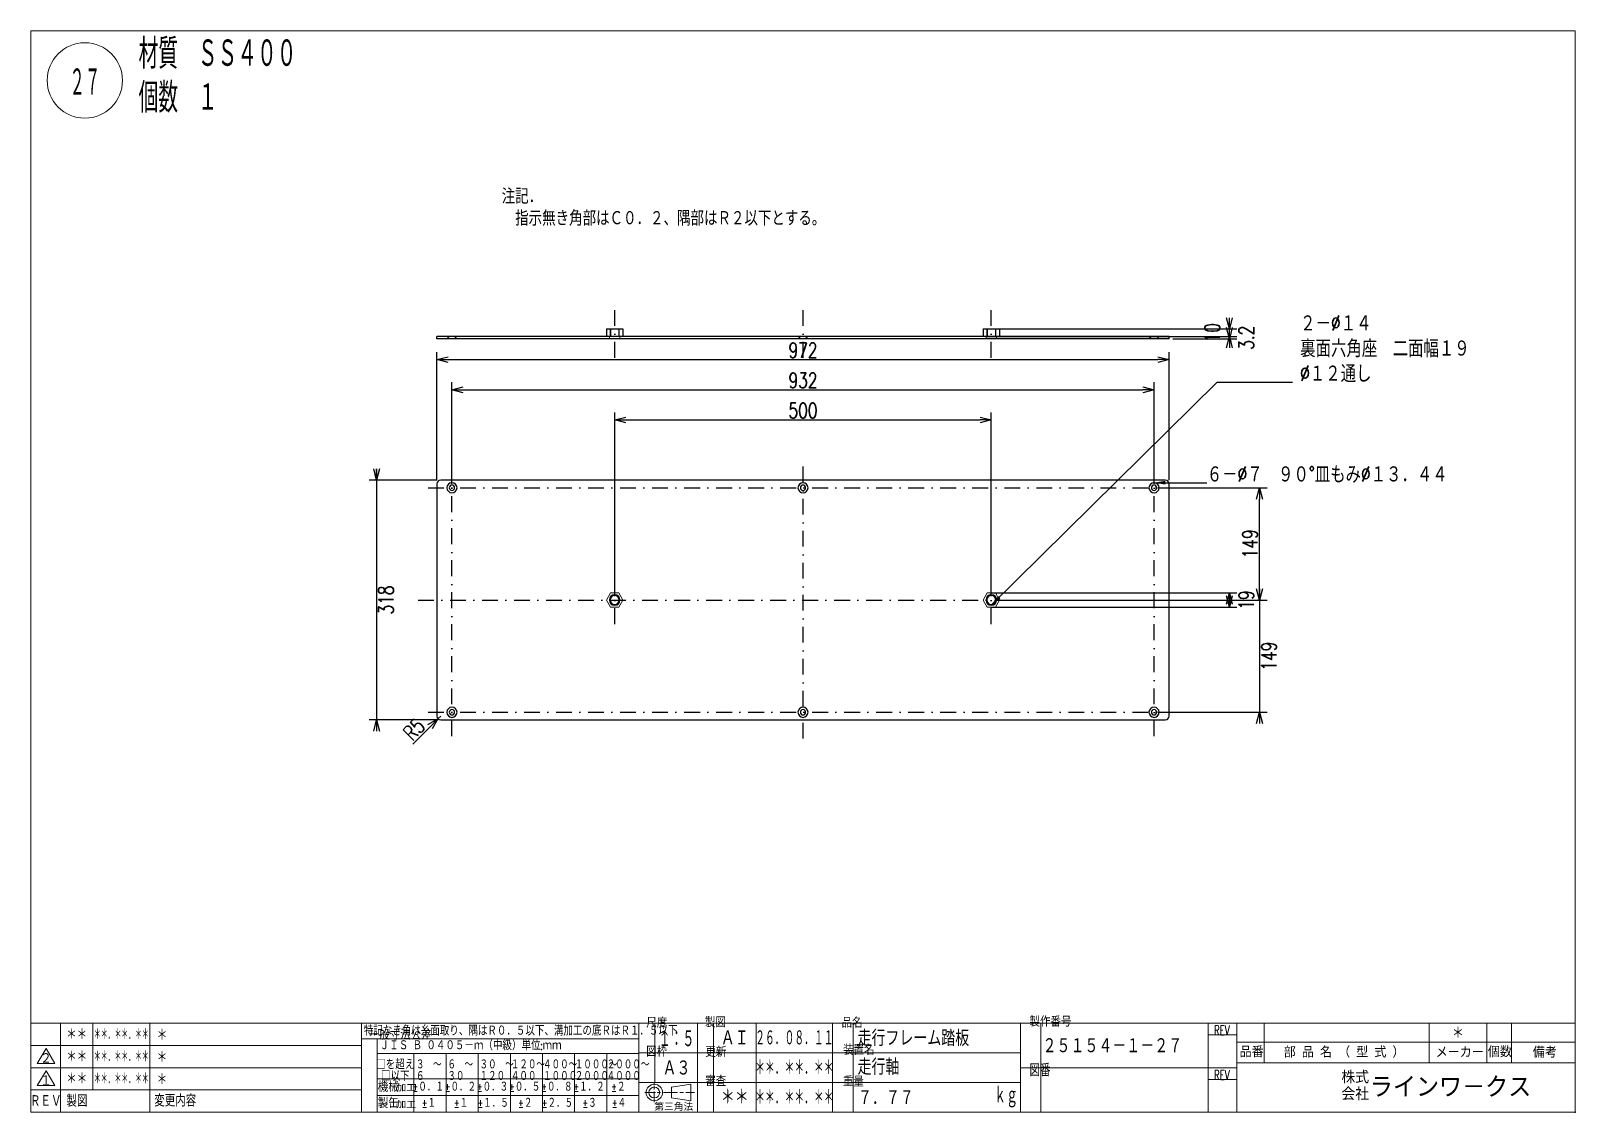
# Model space of a CAD drawing. Header units: millimetres. Extents: x 5 to 415, y 5 to 292.
import ezdxf

# ---------------------------------------------------------------- set-up
doc = ezdxf.new("R2010")
doc.units = ezdxf.units.MM
doc.header["$LTSCALE"] = 8.4
doc.linetypes.add('DASHDOT', pattern=[1, 0.5, -0.25, 0, -0.25])
doc.linetypes.add('HIDDEN', pattern=[1.905, 1.27, -0.635])
for name, color, linetype in [('1', 7, 'CONTINUOUS'), ('2', 7, 'CONTINUOUS'), ('254', 7, 'CONTINUOUS')]:
    doc.layers.add(name, color=color, linetype=linetype)
doc.styles.add('GMM001', font='txt.shx', dxfattribs={"bigfont": 'bigfont.shx'})
doc.styles.add('GMM003', font='txt.shx', dxfattribs={"width": 0.91125, "bigfont": 'bigfont.shx'})
doc.styles.add('GMM004', font='txt.shx', dxfattribs={"width": 0.666667, "bigfont": 'bigfont.shx'})
doc.styles.add('GMM007', font='txt.shx', dxfattribs={"width": 0.625, "bigfont": 'bigfont.shx'})
doc.styles.add('GMM008', font='txt.shx', dxfattribs={"width": 0.8, "bigfont": 'bigfont.shx'})
doc.styles.add('GMM009', font='txt.shx', dxfattribs={"width": 0.493827, "bigfont": 'bigfont.shx'})
doc.styles.add('GMM010', font='txt.shx', dxfattribs={"width": 0.7, "bigfont": 'bigfont.shx'})
doc.styles.add('GMM011', font='txt.shx', dxfattribs={"width": 0.95, "bigfont": 'bigfont.shx'})
doc.styles.add('GMM012', font='txt.shx', dxfattribs={"width": 1.066667, "bigfont": 'bigfont.shx'})
doc.styles.add('GMM014', font='txt.shx', dxfattribs={"width": 0.827273, "bigfont": 'bigfont.shx'})
doc.styles.add('GMM015', font='txt.shx', dxfattribs={"width": 0.411523, "bigfont": 'bigfont.shx'})
doc.styles.add('STANDARD1', font='TXT', dxfattribs={"bigfont": 'BIGFONT'})
doc.styles.add('VF001', font='txt.shx', dxfattribs={"width": 0.548697})
doc.styles.add('VF002', font='txt.shx', dxfattribs={"width": 0.428571})
doc.styles.add('VF003', font='txt.shx', dxfattribs={"width": 0.75})
doc.dimstyles.new('GEN001', dxfattribs={"dimtxt": 4, "dimasz": 3, "dimexe": 2, "dimexo": 1, "dimgap": 0.5, "dimtad": 3, "dimlfac": 5, "dimdsep": 46, "dimtxsty": 'VF003', "dimblk1": 'OPEN30', "dimblk2": 'OPEN30', "dimsah": 1, "dimcen": 1, "dimclrd": 3, "dimclre": 3, "dimclrt": 7, "dimazin": 3, "dimtfac": 1, "dimtmove": 0, "dimatfit": 3})
doc.dimstyles.new('GEN002', dxfattribs={"dimtxt": 4, "dimasz": 3, "dimexe": 2, "dimexo": 1, "dimgap": 0.5, "dimtad": 3, "dimlfac": 5, "dimdsep": 46, "dimtxsty": 'VF003', "dimblk1": 'OPEN30', "dimblk2": 'OPEN30', "dimsah": 1, "dimcen": 1, "dimclrd": 3, "dimclre": 3, "dimclrt": 7, "dimazin": 3, "dimtfac": 1, "dimtmove": 0, "dimatfit": 3})
doc.dimstyles.new('GEN003', dxfattribs={"dimtxt": 4, "dimasz": 3, "dimexe": 2, "dimexo": 1, "dimgap": 0.5, "dimtad": 3, "dimlfac": 5, "dimdsep": 46, "dimtxsty": 'VF003', "dimblk1": 'OPEN30', "dimblk2": 'OPEN30', "dimsah": 1, "dimcen": 1, "dimclrd": 3, "dimclre": 3, "dimclrt": 7, "dimazin": 3, "dimtfac": 1, "dimtmove": 0, "dimatfit": 3})
doc.dimstyles.new('GEN004', dxfattribs={"dimtxt": 4, "dimasz": 3, "dimexe": 2, "dimexo": 1, "dimgap": 0.5, "dimtad": 3, "dimlfac": 5, "dimdsep": 46, "dimtxsty": 'VF003', "dimblk1": 'OPEN30', "dimblk2": 'OPEN30', "dimsah": 1, "dimcen": 1, "dimclrd": 3, "dimclre": 3, "dimclrt": 7, "dimazin": 3, "dimtfac": 1, "dimtmove": 0, "dimatfit": 3})
doc.dimstyles.new('GEN005', dxfattribs={"dimtxt": 4, "dimasz": 3, "dimexe": 2, "dimexo": 1, "dimgap": 0.5, "dimtad": 3, "dimlfac": 5, "dimdsep": 46, "dimtxsty": 'VF003', "dimblk1": 'OPEN30', "dimblk2": 'OPEN30', "dimsah": 1, "dimcen": 1, "dimclrd": 3, "dimclre": 3, "dimclrt": 7, "dimazin": 3, "dimtfac": 1, "dimtmove": 0, "dimatfit": 3})
doc.dimstyles.new('GEN006', dxfattribs={"dimtxt": 4, "dimasz": 3, "dimexe": 2, "dimexo": 1, "dimgap": 0.5, "dimtad": 3, "dimlfac": 5, "dimdsep": 46, "dimtxsty": 'VF003', "dimblk1": 'OPEN30', "dimblk2": 'OPEN30', "dimsah": 1, "dimcen": 1, "dimclrd": 3, "dimclre": 3, "dimclrt": 7, "dimazin": 3, "dimtfac": 1, "dimtmove": 0, "dimatfit": 3})
doc.dimstyles.new('GEN007', dxfattribs={"dimtxt": 4, "dimasz": 3, "dimexe": 2, "dimexo": 1, "dimgap": 0.5, "dimtad": 3, "dimlfac": 5, "dimdsep": 46, "dimtxsty": 'VF003', "dimblk1": 'OPEN30', "dimblk2": 'OPEN30', "dimsah": 1, "dimcen": 1, "dimclrd": 3, "dimclre": 3, "dimclrt": 7, "dimazin": 3, "dimtfac": 1, "dimtmove": 0, "dimatfit": 3})
doc.dimstyles.new('GEN008', dxfattribs={"dimtxt": 4, "dimasz": 3, "dimexe": 2, "dimexo": 1, "dimgap": 0.5, "dimtad": 3, "dimlfac": 5, "dimdsep": 46, "dimtxsty": 'VF003', "dimblk1": 'OPEN30', "dimblk2": 'OPEN30', "dimsah": 1, "dimcen": 1, "dimclrd": 3, "dimclre": 3, "dimclrt": 7, "dimazin": 3, "dimtfac": 1, "dimtmove": 0, "dimatfit": 3})
doc.dimstyles.new('GEN009', dxfattribs={"dimtxt": 4, "dimasz": 3, "dimexe": 2, "dimexo": 1, "dimgap": 0.5, "dimtad": 3, "dimlfac": 5, "dimdsep": 46, "dimtxsty": 'VF003', "dimblk1": 'OPEN30', "dimblk2": 'OPEN30', "dimsah": 1, "dimcen": 1, "dimclrd": 3, "dimclre": 3, "dimclrt": 7, "dimazin": 3, "dimtfac": 1, "dimtmove": 0, "dimatfit": 3})
doc.dimstyles.new('GEN010', dxfattribs={"dimtxt": 4, "dimasz": 3, "dimexe": 2, "dimexo": 1, "dimgap": 0.5, "dimtad": 3, "dimlfac": 5, "dimdsep": 46, "dimtxsty": 'VF003', "dimblk1": 'OPEN30', "dimblk2": 'OPEN30', "dimsah": 1, "dimcen": 1, "dimclrd": 3, "dimclre": 3, "dimclrt": 7, "dimazin": 3, "dimtfac": 1, "dimtmove": 0, "dimatfit": 3})
doc.dimstyles.new('GENLDR', dxfattribs={"dimtxt": 4, "dimasz": 3, "dimexe": 2, "dimexo": 1, "dimgap": 0.5, "dimtad": 3, "dimlfac": 5, "dimdsep": 46, "dimtxsty": 'VF003', "dimblk1": 'OPEN30', "dimblk2": 'OPEN30', "dimsah": 1, "dimcen": 1, "dimclrd": 3, "dimclre": 3, "dimclrt": 7, "dimazin": 3, "dimtfac": 1, "dimtmove": 0, "dimatfit": 3})

# ---------------------------------------------------------------- blocks, each defined once
blk = doc.blocks.new('BLOCK004')
at = {"layer": '2', "color": 7, "linetype": 'CONTINUOUS', "lineweight": 20}
for p, q in [((170.52, 12.75), (170.52, 12.12)), ((168.04, 10.2), (170.8, 10.2)), ((170.52, 11.88), (170.52, 10.97)), ((170.52, 10.45), (170.52, 7.67)), ((171.25, 10.2), (172.2, 10.2)), ((172.99, 10.2), (176.68, 10.2)), ((177.3, 10.2), (178.25, 10.2)), ((178.92, 10.2), (181.17, 10.2))]:
    blk.add_line(p, q, dxfattribs=at)
blk.add_lwpolyline([(175.06, 11.63), (180.26, 12.38), (180.26, 8.02), (175.06, 8.76)], close=True, dxfattribs=at)
for radius in [2.18, 1.44]:
    blk.add_circle((170.52, 10.2), radius, dxfattribs=at)
blk = doc.blocks.new('BLOCK005')
at = {"layer": '2', "color": 3, "linetype": 'CONTINUOUS', "lineweight": 9}
for p, q in [((92.76, 24.47), (166.44, 24.47)), ((96.97, 20.55), (166.44, 20.55)), ((106.7, 20.55), (106.7, 5)), ((115.24, 20.55), (115.24, 5)), ((123.77, 20.55), (123.77, 5)), ((132.3, 20.55), (132.3, 5)), ((140.84, 20.55), (140.84, 5)), ((149.37, 20.55), (149.37, 5)), ((157.9, 20.55), (157.9, 5)), ((96.97, 13.85), (106.7, 13.85)), ((106.7, 13.85), (115.24, 13.85)), ((115.24, 13.85), (123.77, 13.85)), ((123.77, 13.85), (132.3, 13.85)), ((132.3, 13.85), (140.84, 13.85)), ((140.84, 13.85), (149.37, 13.85)), ((149.37, 13.85), (157.9, 13.85)), ((157.9, 13.85), (166.44, 13.85)), ((96.97, 9.42), (106.7, 9.42)), ((106.7, 9.42), (115.24, 9.42)), ((115.24, 9.42), (123.77, 9.42)), ((123.77, 9.42), (132.3, 9.42)), ((132.3, 9.42), (140.84, 9.42)), ((140.84, 9.42), (149.37, 9.42)), ((149.37, 9.42), (157.9, 9.42)), ((157.9, 9.42), (166.44, 9.42))]:
    blk.add_line(p, q, dxfattribs=at)
at = {"layer": '2', "color": 1, "linetype": 'CONTINUOUS', "lineweight": 15}
blk.add_lwpolyline([(92.76, 5), (166.44, 5), (166.44, 28.59), (92.76, 28.59)], close=True, dxfattribs=at)
at = {"layer": '254', "color": 3, "linetype": 'CONTINUOUS', "lineweight": 9}
blk.add_line((96.97, 5), (96.97, 24.47), dxfattribs=at)
at = {"layer": '254', "color": 3, "lineweight": 9, "style": 'STANDARD1', "width": 1.0935}
blk.add_text('一般寸法公差', height=2.311, dxfattribs=at).set_placement((94.7, 24.26))
at = {"layer": '254', "color": 3, "lineweight": 9, "insert": (93.39, 26.56), "char_height": 2.5425, "attachment_point": 4, "line_spacing_factor": 0.8, "style": 'GMM014'}
blk.add_mtext('\\T1.000000;特記なき角は糸面取り、隅はＲ０．５以下、溝加工の底ＲはＲ１．５以下', dxfattribs=at)
at = {"layer": '254', "color": 7, "lineweight": 20, "line_spacing_factor": 0.8}
for s, insert, char_height, attachment_point, style in [('\\W0.950000;\\T1.000000;ＪＩＳ\\W0.475000;\\T1.000000; \\W0.950000;\\T1.000000;Ｂ\\W0.475000;\\T1.000000; \\W0.950000;\\T1.000000;０４０５－ｍ（中級）単位\\W0.475000;\\T1.000000;:\\W0.950000;\\T1.000000;ｍｍ', (97.62, 22.59), 2.31134, 4, 'GMM011'), ('{\\T1.000000;□を超え}\\P{\\T1.000000;□以下}', (101.75, 18.7), 2.3113, 2, 'GMM011'), ('{\\T1.000000;３\u3000～}\\P{\\T1.000000;６}', (107.24, 18.7), 2.3113, 1, 'GMM010'), ('{\\T1.000000;６\u3000～}\\P{\\T1.000000;３０}', (115.59, 18.7), 2.3113, 1, 'GMM010'), ('{\\T1.000000;３０\u3000～}\\P{\\T1.000000;１２０}', (124.12, 18.7), 2.3113, 1, 'GMM010'), ('{\\T1.000000;１２０～}\\P{\\T1.000000;４００}', (132.43, 18.7), 2.3113, 1, 'GMM010'), ('{\\T1.000000;４００～}\\P{\\T1.000000;１０００}', (140.98, 18.7), 2.3113, 1, 'GMM010'), ('{\\T1.000000;１０００～}\\P{\\T1.000000;２０００}', (149.4, 18.7), 2.3113, 1, 'GMM010'), ('{\\T1.000000;２０００～}\\P{\\T1.000000;４０００}', (157.88, 18.7), 2.3113, 1, 'GMM010'), ('\\T1.000000;機械', (99.9, 11.63), 2.5425, 5, 'GMM001'), ('\\T1.000000;加工', (104.68, 11.34), 1.7335, 5, 'GMM012'), ('%%p\\T1.000000;０．１', (110.51, 11.63), 2.3113, 5, 'GMM010'), ('%%p\\T1.000000;０．２', (119.05, 11.63), 2.3113, 5, 'GMM010'), ('%%p\\T1.000000;０．３', (127.58, 11.63), 2.3113, 5, 'GMM010'), ('%%p\\T1.000000;０．５', (136.11, 11.63), 2.3113, 5, 'GMM010'), ('%%p\\T1.000000;０．８', (144.65, 11.63), 2.3113, 5, 'GMM010'), ('%%p\\T1.000000;１．２', (153.18, 11.63), 2.3113, 5, 'GMM010'), ('%%p\\T1.000000;２', (160.98, 11.63), 2.3113, 5, 'GMM010'), ('\\T1.000000;製缶', (99.9, 7.34), 2.5425, 5, 'GMM001'), ('%%p\\T1.000000;１', (110.66, 7.34), 2.3113, 5, 'GMM010'), ('%%p\\T1.000000;１', (119.2, 7.34), 2.3113, 5, 'GMM010'), ('%%p\\T1.000000;１．５', (127.73, 7.34), 2.3113, 5, 'GMM010'), ('%%p\\T1.000000;２', (136.26, 7.34), 2.3113, 5, 'GMM010'), ('%%p\\T1.000000;２．５', (144.8, 7.34), 2.3113, 5, 'GMM010'), ('%%p\\T1.000000;３', (153.33, 7.34), 2.3113, 5, 'GMM010'), ('%%p\\T1.000000;４', (161.13, 7.34), 2.3113, 5, 'GMM010'), ('\\T1.000000;加工', (104.68, 6.91), 1.7335, 5, 'GMM012')]:
    blk.add_mtext(s, dxfattribs=dict(at, insert=insert, char_height=char_height, attachment_point=attachment_point, style=style))
blk = doc.blocks.new('BLOCK006')
at = {"layer": '254', "color": 1, "linetype": 'CONTINUOUS', "lineweight": 15}
for p, q in [((9.02, 15.97), (6.7, 12.03)), ((9.02, 15.97), (11.33, 12.03)), ((11.33, 12.03), (6.7, 12.03))]:
    blk.add_line(p, q, dxfattribs=at)
at = {"layer": '254', "color": 7, "lineweight": 20, "insert": (9.02, 13.39), "char_height": 2.8434, "attachment_point": 5, "line_spacing_factor": 0.8, "style": 'GMM001'}
blk.add_mtext('\\T1.000000;１', dxfattribs=at)
blk = doc.blocks.new('BLOCK007')
at = {"layer": '254', "color": 1, "linetype": 'CONTINUOUS', "lineweight": 15}
for p, q in [((9.02, 21.86), (6.7, 17.93)), ((9.02, 21.86), (11.33, 17.93)), ((11.33, 17.93), (6.7, 17.93))]:
    blk.add_line(p, q, dxfattribs=at)
at = {"layer": '254', "color": 7, "lineweight": 20, "insert": (9.02, 19.29), "char_height": 2.8434, "attachment_point": 5, "line_spacing_factor": 0.8, "style": 'GMM001'}
blk.add_mtext('\\T1.000000;２', dxfattribs=at)
blk = doc.blocks.new('_OPEN30')
at = {"color": 0, "linetype": 'BYBLOCK'}
blk.add_line((0, 0), (-1, 0), dxfattribs=at)
blk.add_lwpolyline([(-1, 0.26), (0, 0), (-1, -0.26)], dxfattribs=at)
blk = doc.blocks.new('*D1')
at = {"color": 3}
for p, q in [((160, 141.93), (160, 190.73)), ((163, 188.73), (257, 188.73)), ((260, 141.93), (260, 190.73))]:
    blk.add_line(p, q, dxfattribs=at)
at = {"layer": 'Defpoints'}
for p in [(160, 188.73), (160, 140.93), (260, 140.93)]:
    blk.add_point(p, dxfattribs=at)
at = {"layer": '1', "color": 3, "xscale": 3, "yscale": 3, "rotation": 180}
blk.add_blockref('_OPEN30', (160, 188.73), dxfattribs=at)
at = {"layer": '1', "color": 3, "xscale": 3, "yscale": 3}
blk.add_blockref('_OPEN30', (260, 188.73), dxfattribs=at)
at = {"layer": '1', "color": 7, "insert": (210, 191.23), "char_height": 4, "attachment_point": 5, "style": 'VF003'}
blk.add_mtext('500', dxfattribs=at)
blk = doc.blocks.new('*D2')
at = {"color": 3}
for p, q in [((116.8, 171.73), (116.8, 198.73)), ((303.2, 171.73), (303.2, 198.73)), ((119.8, 196.73), (300.2, 196.73))]:
    blk.add_line(p, q, dxfattribs=at)
at = {"layer": 'Defpoints'}
for p in [(116.8, 196.73), (116.8, 170.73), (303.2, 170.73)]:
    blk.add_point(p, dxfattribs=at)
at = {"layer": '1', "color": 3, "xscale": 3, "yscale": 3, "rotation": 180}
blk.add_blockref('_OPEN30', (116.8, 196.73), dxfattribs=at)
at = {"layer": '1', "color": 3, "xscale": 3, "yscale": 3}
blk.add_blockref('_OPEN30', (303.2, 196.73), dxfattribs=at)
at = {"layer": '1', "color": 7, "insert": (210, 199.23), "char_height": 4, "attachment_point": 5, "style": 'VF003'}
blk.add_mtext('932', dxfattribs=at)
blk = doc.blocks.new('*D3')
at = {"color": 3}
for p, q in [((112.8, 172.73), (112.8, 206.73)), ((307.2, 172.73), (307.2, 206.73)), ((115.8, 204.73), (304.2, 204.73))]:
    blk.add_line(p, q, dxfattribs=at)
at = {"layer": 'Defpoints'}
for p in [(112.8, 204.73), (112.8, 171.73), (307.2, 171.73)]:
    blk.add_point(p, dxfattribs=at)
at = {"layer": '1', "color": 3, "xscale": 3, "yscale": 3, "rotation": 180}
blk.add_blockref('_OPEN30', (112.8, 204.73), dxfattribs=at)
at = {"layer": '1', "color": 3, "xscale": 3, "yscale": 3}
blk.add_blockref('_OPEN30', (307.2, 204.73), dxfattribs=at)
at = {"layer": '1', "color": 7, "insert": (210, 207.23), "char_height": 4, "attachment_point": 5, "style": 'VF003'}
blk.add_mtext('972', dxfattribs=at)
blk = doc.blocks.new('*D4')
at = {"color": 3}
for p, q in [((304.2, 170.73), (333.2, 170.73)), ((331.2, 143.93), (331.2, 167.73)), ((261, 140.93), (333.2, 140.93))]:
    blk.add_line(p, q, dxfattribs=at)
at = {"layer": 'Defpoints'}
for p in [(303.2, 170.73), (260, 140.93), (331.2, 140.93)]:
    blk.add_point(p, dxfattribs=at)
at = {"layer": '1', "color": 3, "xscale": 3, "yscale": 3}
for p, rotation in [((331.2, 170.73), 90), ((331.2, 140.93), 270)]:
    blk.add_blockref('_OPEN30', p, dxfattribs=dict(at, rotation=rotation))
at = {"layer": '1', "color": 7, "insert": (328.7, 155.83), "char_height": 4, "attachment_point": 5, "rotation": 90, "style": 'VF003'}
blk.add_mtext('149', dxfattribs=at)
blk = doc.blocks.new('*D5')
at = {"color": 3}
for p, q in [((331.2, 143.93), (331.2, 108.13)), ((261, 140.93), (333.2, 140.93)), ((304.2, 111.13), (333.2, 111.13))]:
    blk.add_line(p, q, dxfattribs=at)
at = {"layer": 'Defpoints'}
for p in [(260, 140.93), (331.2, 140.93), (303.2, 111.13)]:
    blk.add_point(p, dxfattribs=at)
at = {"layer": '1', "color": 3, "xscale": 3, "yscale": 3}
for p, rotation in [((331.2, 140.93), 270), ((331.2, 111.13), 90)]:
    blk.add_blockref('_OPEN30', p, dxfattribs=dict(at, rotation=rotation))
at = {"layer": '1', "color": 7, "insert": (333.7, 126.03), "char_height": 4, "attachment_point": 5, "rotation": 90, "style": 'VF003'}
blk.add_mtext('149', dxfattribs=at)
blk = doc.blocks.new('*D6')
at = {"color": 3}
for p, q in [((112.8, 172.73), (94.8, 172.73)), ((96.8, 175.73), (96.8, 106.13)), ((112.8, 109.13), (94.8, 109.13))]:
    blk.add_line(p, q, dxfattribs=at)
at = {"layer": 'Defpoints'}
for p in [(96.8, 172.73), (113.8, 172.73), (113.8, 109.13)]:
    blk.add_point(p, dxfattribs=at)
at = {"layer": '1', "color": 3, "xscale": 3, "yscale": 3}
for p, rotation in [((96.8, 172.73), 270), ((96.8, 109.13), 90)]:
    blk.add_blockref('_OPEN30', p, dxfattribs=dict(at, rotation=rotation))
at = {"layer": '1', "color": 7, "insert": (99.3, 140.93), "char_height": 4, "attachment_point": 5, "rotation": 90, "style": 'VF003'}
blk.add_mtext('318', dxfattribs=at)
blk = doc.blocks.new('*D7')
at = {"color": 3}
for p, q in [((259.9, 142.83), (325.2, 142.83)), ((323.2, 142.83), (323.2, 139.03)), ((259.9, 139.03), (325.2, 139.03))]:
    blk.add_line(p, q, dxfattribs=at)
at = {"layer": 'Defpoints'}
for p in [(258.9, 142.83), (323.2, 142.83), (258.9, 139.03)]:
    blk.add_point(p, dxfattribs=at)
at = {"layer": '1', "color": 3, "xscale": 3, "yscale": 3}
for p, rotation in [((323.2, 142.83), 90), ((323.2, 139.03), 270)]:
    blk.add_blockref('_OPEN30', p, dxfattribs=dict(at, rotation=rotation))
at = {"layer": '1', "color": 7, "insert": (327.7, 140.93), "char_height": 4, "attachment_point": 5, "rotation": 90, "style": 'VF003'}
blk.add_mtext('19', dxfattribs=at)
blk = doc.blocks.new('*D8')
at = {"color": 3}
for p, q in [((110.97, 107.3), (106.38, 102.71)), ((113.8, 110.13), (113.09, 109.42))]:
    blk.add_line(p, q, dxfattribs=at)
at = {"layer": 'Defpoints'}
for p in [(113.09, 109.42), (113.8, 110.13)]:
    blk.add_point(p, dxfattribs=at)
at = {"layer": '1', "color": 3, "xscale": 3, "yscale": 3, "rotation": 45}
blk.add_blockref('_OPEN30', (113.09, 109.42), dxfattribs=at)
at = {"layer": '1', "color": 7, "insert": (106.73, 106.59), "char_height": 4, "attachment_point": 5, "rotation": 45, "style": 'VF003'}
blk.add_mtext('R5', dxfattribs=at)
blk = doc.blocks.new('*D9')
at = {"color": 3}
for p, q in [((308.2, 210.87), (325.2, 210.87)), ((308.2, 210.23), (325.2, 210.23)), ((323.2, 210.87), (323.2, 210.23))]:
    blk.add_line(p, q, dxfattribs=at)
at = {"layer": 'Defpoints'}
for p in [(307.2, 210.87), (307.2, 210.23), (323.2, 210.87)]:
    blk.add_point(p, dxfattribs=at)
at = {"layer": '1', "color": 3, "xscale": 3, "yscale": 3}
for p, rotation in [((323.2, 210.23), 270), ((323.2, 210.87), 90)]:
    blk.add_blockref('_OPEN30', p, dxfattribs=dict(at, rotation=rotation))
at = {"layer": '1', "color": 7, "insert": (327.7, 210.55), "char_height": 4, "attachment_point": 5, "rotation": 90, "style": 'VF003'}
blk.add_mtext('3.2', dxfattribs=at)
blk = doc.blocks.new('*D10')
at = {"color": 3}
for p, q in [((258.81, 212.87), (325.2, 212.87)), ((258.81, 210.87), (325.2, 210.87)), ((323.2, 210.87), (323.2, 212.87))]:
    blk.add_line(p, q, dxfattribs=at)
at = {"layer": 'Defpoints'}
for p in [(257.81, 212.87), (257.81, 210.87), (323.2, 210.87)]:
    blk.add_point(p, dxfattribs=at)
at = {"layer": '1', "color": 3, "xscale": 3, "yscale": 3}
for p, rotation in [((323.2, 212.87), 270), ((323.2, 210.87), 90)]:
    blk.add_blockref('_OPEN30', p, dxfattribs=dict(at, rotation=rotation))
at = {"layer": '1', "color": 7, "insert": (318.7, 211.87), "char_height": 4, "attachment_point": 5, "rotation": 90, "style": 'VF003'}
blk.add_mtext('10', dxfattribs=at)

msp = doc.modelspace()

# ---------------------------------------------------------------- linework, layer by layer
at = {"color": 3, "linetype": 'DASHDOT'}
for p, q in [((160, 205.23), (160, 217.87)), ((210, 205.23), (210, 217.87)), ((260, 205.23), (260, 217.87)), ((116.8, 104.786), (116.8, 177.074)), ((210, 104.13), (210, 177.73)), ((303.2, 104.786), (303.2, 177.074)), ((110.456, 170.73), (309.544, 170.73)), ((160, 134.53), (160, 147.33)), ((260, 134.53), (260, 147.33)), ((107.8, 140.93), (312.2, 140.93)), ((110.456, 111.13), (309.544, 111.13))]:
    msp.add_line(p, q, dxfattribs=at)
at = {"color": 7, "linetype": 'Continuous', "lineweight": 25}
for p, q in [((112.8, 210.23), (112.8, 210.87)), ((113.8, 210.87), (112.8, 210.87)), ((113.8, 210.23), (112.8, 210.23)), ((306.2, 210.87), (113.8, 210.87)), ((306.2, 210.23), (113.8, 210.23)), ((157.8061, 212.87), (157.8061, 210.87)), ((157.8061, 212.87), (158.903, 212.87)), ((158.903, 212.87), (158.903, 210.87)), ((158.903, 212.87), (161.097, 212.87)), ((161.097, 212.87), (161.097, 210.87)), ((161.097, 212.87), (162.1939, 212.87)), ((162.1939, 212.87), (162.1939, 210.87)), ((257.8061, 212.87), (257.8061, 210.87)), ((257.8061, 212.87), (258.903, 212.87)), ((258.903, 212.87), (258.903, 210.87)), ((258.903, 212.87), (261.097, 212.87)), ((261.097, 212.87), (261.097, 210.87)), ((261.097, 212.87), (262.1939, 212.87)), ((262.1939, 212.87), (262.1939, 210.87)), ((307.2, 210.87), (306.2, 210.87)), ((307.2, 210.23), (306.2, 210.23)), ((307.2, 210.23), (307.2, 210.87)), ((306.2, 172.73), (113.8, 172.73)), ((112.8, 171.73), (112.8, 110.13)), ((307.2, 110.13), (307.2, 171.73)), ((113.8, 109.13), (306.2, 109.13))]:
    msp.add_line(p, q, dxfattribs=at)
at = {"color": 7, "linetype": 'HIDDEN', "lineweight": 18}
for p, q in [((116.096, 210.87), (115.456, 210.23)), ((118.144, 210.23), (117.504, 210.87)), ((158.6, 210.87), (158.6, 210.23)), ((158.8, 212.87), (158.8, 210.87)), ((161.2, 210.87), (161.2, 212.87)), ((161.4, 210.23), (161.4, 210.87)), ((209.296, 210.87), (208.656, 210.23)), ((211.344, 210.23), (210.704, 210.87)), ((258.6, 210.87), (258.6, 210.23)), ((258.8, 212.87), (258.8, 210.87)), ((261.2, 210.87), (261.2, 212.87)), ((261.4, 210.23), (261.4, 210.87)), ((302.496, 210.87), (301.856, 210.23)), ((304.544, 210.23), (303.904, 210.87)), ((157.8061, 140.93), (158.903, 142.83)), ((158.903, 139.03), (157.8061, 140.93)), ((158.903, 142.83), (161.097, 142.83)), ((161.097, 142.83), (162.1939, 140.93)), ((162.1939, 140.93), (161.097, 139.03)), ((257.8061, 140.93), (258.903, 142.83)), ((258.903, 139.03), (257.8061, 140.93)), ((258.903, 142.83), (261.097, 142.83)), ((261.097, 142.83), (262.1939, 140.93)), ((262.1939, 140.93), (261.097, 139.03)), ((161.097, 139.03), (158.903, 139.03)), ((261.097, 139.03), (258.903, 139.03))]:
    msp.add_line(p, q, dxfattribs=at)
at = {"color": 7, "linetype": 'Continuous', "lineweight": 25}
for centre, radius, start, end in [((113.8, 171.73), 1, 90, 180), ((306.2, 171.73), 1, 0, 90), ((116.8, 170.73), 1.344, 90, -90), ((116.8, 170.73), 0.704, 90, -90), ((116.8, 170.73), 1.344, -90, 90), ((116.8, 170.73), 0.704, -90, 90), ((210, 170.73), 1.344, 90, -90), ((210, 170.73), 0.704, 90, -90), ((210, 170.73), 1.344, -90, 90), ((210, 170.73), 0.704, -90, 90), ((303.2, 170.73), 1.344, 90, -90), ((303.2, 170.73), 0.704, 90, -90), ((303.2, 170.73), 1.344, -90, 90), ((303.2, 170.73), 0.704, -90, 90), ((160, 140.93), 1.4, 90, -90), ((160, 140.93), 1.2, 90, -90), ((160, 140.93), 1.4, -90, 90), ((160, 140.93), 1.2, -90, 90), ((260, 140.93), 1.4, 90, -90), ((260, 140.93), 1.2, 90, -90), ((260, 140.93), 1.4, -90, 90), ((260, 140.93), 1.2, -90, 90), ((116.8, 111.13), 1.344, 90, -90), ((116.8, 111.13), 0.704, 90, -90), ((116.8, 111.13), 1.344, -90, 90), ((116.8, 111.13), 0.704, -90, 90), ((210, 111.13), 1.344, 90, -90), ((210, 111.13), 0.704, 90, -90), ((210, 111.13), 1.344, -90, 90), ((210, 111.13), 0.704, -90, 90), ((303.2, 111.13), 1.344, 90, -90), ((303.2, 111.13), 0.704, 90, -90), ((303.2, 111.13), 1.344, -90, 90), ((303.2, 111.13), 0.704, -90, 90), ((113.8, 110.13), 1, 180, -90), ((306.2, 110.13), 1, -90, 0)]:
    msp.add_arc(centre, radius, start, end, dxfattribs=at)
at = {"layer": '1', "color": 3, "linetype": 'CONTINUOUS', "lineweight": 9}
for p, q in [((92.7599, 28.5895), (92.7599, 5)), ((166.4374, 28.5895), (202.2429, 28.5895)), ((217.8288, 28.5895), (202.2429, 28.5895)), ((267.7132, 28.5895), (267.7132, 5)), ((325.18, 25.412), (325.18, 5)), ((182.0233, 20.7263), (217.8288, 20.7263)), ((182.0233, 12.8632), (217.8288, 12.8632))]:
    msp.add_line(p, q, dxfattribs=at)
at = {"layer": '1', "color": 7, "linetype": 'CONTINUOUS', "lineweight": 20}
msp.add_lwpolyline([(5, 292), (5, 5), (415, 5), (415, 292)], close=True, dxfattribs=at)
at = {"layer": '1', "color": 3}
msp.add_point((415, 5), dxfattribs=at)
at = {"layer": '2', "color": 3, "linetype": 'CONTINUOUS', "lineweight": 9}
for p, q in [((166.4374, 20.7263), (182.0233, 20.7263)), ((166.4374, 12.8632), (182.0233, 12.8632))]:
    msp.add_line(p, q, dxfattribs=at)
at = {"layer": '254', "color": 3, "linetype": 'CONTINUOUS', "lineweight": 9}
for p, q in [((5, 28.5895), (92.7599, 28.5895)), ((5, 18.526), (5, 28.5895)), ((12.8983, 22.6921), (12.8983, 28.554)), ((21.4284, 22.6921), (21.4284, 28.554)), ((36.5931, 22.6921), (36.5931, 28.554)), ((166.4374, 20.6316), (166.4374, 28.5895)), ((170.6498, 28.5895), (170.6498, 12.8632)), ((181.9698, 20.6316), (181.9698, 28.5895)), ((186.2357, 20.6316), (186.2357, 28.5895)), ((197.6092, 20.6316), (197.6092, 28.5895)), ((217.1631, 28.5895), (325.18, 28.5895)), ((217.8288, 5), (217.8288, 28.5895)), ((223.3049, 5), (223.3049, 28.5895)), ((267.7132, 5), (267.7132, 28.5895)), ((273.1894, 16.7948), (273.1894, 28.5895)), ((317.5977, 28.5895), (317.5977, 16.7948)), ((317.5977, 25.4723), (325.18, 25.4723)), ((325.18, 23.5895), (325.18, 28.5895)), ((325.18, 28.5895), (415, 28.5895)), ((332.47, 23.5895), (332.47, 28.5895)), ((376.21, 23.5895), (376.21, 28.5895)), ((391.519, 23.5895), (391.519, 28.5895)), ((398.08, 23.5895), (398.08, 28.5895)), ((5, 22.6921), (92.7599, 22.6921)), ((12.8983, 16.7948), (12.8983, 22.6566)), ((21.4284, 16.7948), (21.4284, 22.6566)), ((36.5931, 16.7948), (36.5931, 22.6566)), ((166.4374, 12.8158), (166.4374, 20.6316)), ((181.9698, 12.8158), (181.9698, 20.6316)), ((186.2357, 12.8158), (186.2357, 20.6316)), ((197.6092, 12.8158), (197.6092, 20.6316)), ((217.8288, 20.7263), (267.7132, 20.7263)), ((325.18, 23.5895), (415, 23.5895)), ((325.18, 18.122), (325.18, 23.5895)), ((332.47, 18.122), (332.47, 23.5895)), ((376.21, 18.122), (376.21, 23.5895)), ((391.519, 18.122), (391.519, 23.5895)), ((398.08, 18.122), (398.08, 23.5895)), ((5, 11.804), (5, 18.567)), ((5, 16.7948), (92.7599, 16.7948)), ((12.8983, 10.8974), (12.8983, 16.7592)), ((21.4284, 10.8974), (21.4284, 16.7592)), ((36.5931, 10.8974), (36.5931, 16.7592)), ((267.7132, 16.7948), (325.18, 16.7948)), ((273.1894, 5), (273.1894, 16.7948)), ((317.5977, 16.7947), (317.5977, 5)), ((325.18, 5), (325.18, 18.122)), ((325.18, 18.122), (415, 18.122)), ((166.4374, 5), (166.4374, 12.8158)), ((181.9698, 5), (181.9698, 12.8158)), ((186.2357, 5), (186.2357, 12.8158)), ((197.6092, 5), (197.6092, 12.8158)), ((217.8288, 12.8632), (267.7132, 12.8632)), ((317.5977, 13.6776), (325.18, 13.6776)), ((5, 5), (5, 11.763)), ((5, 10.8974), (92.7599, 10.8974)), ((12.8983, 5), (12.8983, 10.8619)), ((36.5931, 5), (36.5931, 10.8619))]:
    msp.add_line(p, q, dxfattribs=at)
at = {"layer": '254', "color": 7, "linetype": 'CONTINUOUS', "lineweight": 20}
msp.add_line((217.8288, 5), (217.8288, 28.5895), dxfattribs=at)
at = {"layer": '254', "color": 3, "linetype": 'CONTINUOUS', "lineweight": 9}
msp.add_circle((19.3236, 278.8443), 10, dxfattribs=at)

# ---------------------------------------------------------------- block references
for name in ['BLOCK005', 'BLOCK007', 'BLOCK006', 'BLOCK004']:
    msp.add_blockref(name, (0, 0))

# ---------------------------------------------------------------- texts
for s, insert, char_height, attachment_point, style in [('\\T1.000000;材質\u3000ＳＳ４００\u3000\\P\\T1.000000;個数\u3000１', (33.595, 280.001), 7, 4, 'VF001'), ('\\T1.000000;２７', (19.324, 275.03), 7, 8, 'VF002'), ('注記．\\P\u3000指示無き角部はＣ０．２、隅部はＲ２以下とする。', (130, 250), 3.5, 1, 'VF003'), ('\\T1.000000;１：５', (176.415, 22.446), 4.2124, 8, 'VF001'), ('\\T1.000000;ＡＩ', (191.878, 22.586), 4.2124, 8, 'GMM008'), ('\\T1.000000;２６．０８．１１', (207.705, 22.586), 4.2124, 8, 'GMM009'), ('\\T1.000000;走行フレーム踏板', (224.477, 22.51), 4.2124, 7, 'GMM008'), ('\\T1.000000;２５１５４－１－２７', (273.605, 20.498), 4.2124, 7, 'GMM008'), ('\\T1.000000;＊＊．＊＊．＊＊', (207.705, 14.722), 4.2124, 8, 'GMM009'), ('\\T1.000000;走行軸', (224.477, 14.877), 4.2124, 7, 'GMM008'), ('\\T1.000000;７．７７', (224.593, 6.704), 4.212411, 7, 'GMM008')]:
    msp.add_mtext(s, dxfattribs=dict(insert=insert, char_height=char_height, attachment_point=attachment_point, style=style))
at = {"layer": '1', "char_height": 4, "attachment_point": 7, "style": 'VF003'}
for s, insert in [('\\A1;２－%%c１４\\P裏面六角座\u3000二面幅１９\\P%%c１２通し', (342, 198.75)), ('\\A1;６－%%c７\u3000９０°皿もみ%%c１３．４４', (317.2, 172.074))]:
    msp.add_mtext(s, dxfattribs=dict(at, insert=insert))
at = {"layer": '254', "color": 3, "lineweight": 9, "style": 'STANDARD1'}
for s, p in [('尺度', (168.3809, 27.4339)), ('製図', (183.9664, 27.5322)), ('品名', (220.2356, 27.4087)), ('製作番号', (270.1493, 27.7128)), ('図枠', (168.3809, 19.7577)), ('更新', (184.0802, 19.6531)), ('装置名', (220.6375, 20.2131)), ('審査', (184.0233, 11.9162)), ('重量', (220.5928, 11.8038))]:
    msp.add_text(s, height=2.52745, dxfattribs=at).set_placement(p)
at = {"layer": '254', "color": 3, "lineweight": 9, "style": 'STANDARD1', "width": 0.75}
msp.add_text('図番', height=3.36993, dxfattribs=at).set_placement((270.1493, 14.4564))
at = {"layer": '254', "color": 7, "lineweight": 20, "line_spacing_factor": 0.8}
for s, insert, char_height, attachment_point, style in [('\\T1.000000;＊＊', (17.1633, 24.1221), 3.159308, 8, 'GMM008'), ('\\T1.000000;＊＊．＊＊．＊＊', (29.0184, 24.1221), 3.159308, 8, 'GMM015'), ('\\T1.000000;＊', (38.4134, 23.9584), 3.159308, 7, 'GMM008'), ('\\T1.000000;＊', (383.879, 24.4561), 3.2, 8, 'GMM003'), ('\\T1.000000;＊＊', (17.1633, 18.2247), 3.159308, 8, 'GMM008'), ('\\T1.000000;＊＊．＊＊．＊＊', (29.0184, 18.2247), 3.159308, 8, 'GMM015'), ('\\T1.000000;＊', (38.4134, 18.061), 3.159308, 7, 'GMM008'), ('\\T1.000000;Ａ３', (176.4153, 14.5827), 4.212411, 8, 'GMM008'), ('\\T1.000000;＊＊', (17.1633, 12.3273), 3.159308, 8, 'GMM008'), ('\\T1.000000;＊＊．＊＊．＊＊', (29.0184, 12.3273), 3.159308, 8, 'GMM015'), ('\\T1.000000;＊', (38.4134, 12.1636), 3.159308, 7, 'GMM008'), ('{\\T1.000000;株式}\\P{\\T1.000000;会社}', (352.9478, 12.0526), 3.339762, 4, 'GMM001'), ('\\T1.000000;ラインワ－クス', (360.498, 11.6314), 5.566269, 4, 'GMM001'), ('\\T1.000000;＊＊', (191.8784, 6.954), 4.212411, 8, 'GMM008'), ('\\T1.000000;＊＊．＊＊．＊＊', (207.7054, 6.8592), 4.212411, 8, 'GMM009'), ('\\T1.000000;ｋｇ', (267.0904, 6.2413), 4.622673, 9, 'GMM007')]:
    msp.add_mtext(s, dxfattribs=dict(at, insert=insert, char_height=char_height, attachment_point=attachment_point, style=style))
at = {"layer": '254', "color": 3, "lineweight": 9, "line_spacing_factor": 0.8}
for s, insert, char_height, attachment_point, style in [('\\T1.000000;REV', (319.1175, 25.4577), 2.527446, 7, 'GMM004'), ('\\T1.000000;品番', (325.919, 19.5612), 2.916, 7, 'GMM001'), ('\\T1.500000;部品名（型式）', (354.4707, 20.9138), 2.916, 5, 'GMM001'), ('\\T1.000000;メーカー', (384.3684, 20.9138), 2.916, 5, 'GMM001'), ('\\T1.000000;個数', (391.8314, 19.5612), 2.916, 7, 'GMM001'), ('\\T1.000000;備考', (406.9745, 20.9138), 2.916, 5, 'GMM001'), ('\\T1.000000;REV', (319.1175, 13.5919), 2.527446, 7, 'GMM004'), ('\\T1.000000;ＲＥＶ', (8.9491, 6.4072), 3.159308, 8, 'GMM008'), ('\\T1.000000;製図', (17.2276, 6.4072), 3.159308, 8, 'GMM008'), ('\\T1.000000;変更内容', (43.3157, 6.4647), 3.159308, 8, 'GMM008'), ('\\T1.000000;第三角法', (170.5108, 5.341), 1.849069, 7, 'GMM001')]:
    msp.add_mtext(s, dxfattribs=dict(at, insert=insert, char_height=char_height, attachment_point=attachment_point, style=style))

# ---------------------------------------------------------------- dimensions: what is measured, and where the dimension line sits
at = {"layer": '1'}
for base, p1, p2, dimstyle, picture, middle in [((323.2, 210.87), (257.8061, 210.87), (257.8061, 212.87), 'GEN010', '*D10', (318.7, 211.87)), ((323.2, 210.87), (307.2, 210.87), (307.2, 210.23), 'GEN009', '*D9', (327.7, 210.55)), ((96.8, 172.73), (113.8, 172.73), (113.8, 109.13), 'GEN006', '*D6', (99.3, 140.93)), ((331.2, 140.93), (260, 140.93), (303.2, 170.73), 'GEN004', '*D4', (328.7, 155.83)), ((323.2, 142.83), (258.903, 142.83), (258.903, 139.03), 'GEN007', '*D7', (327.7, 140.93)), ((331.2, 140.93), (260, 140.93), (303.2, 111.13), 'GEN005', '*D5', (333.7, 126.03))]:
    dim = msp.add_linear_dim(base=base, p1=p1, p2=p2, angle=90, dimstyle=dimstyle, dxfattribs=at)
    dim.commit()
    dim.dimension.update_dxf_attribs({"geometry": picture, "text_midpoint": middle})
for base, p1, p2, dimstyle, picture, middle in [((112.8, 204.73), (112.8, 171.73), (307.2, 171.73), 'GEN003', '*D3', (210, 207.23)), ((116.8, 196.73), (116.8, 170.73), (303.2, 170.73), 'GEN002', '*D2', (210, 199.23)), ((160, 188.73), (160, 140.93), (260, 140.93), 'GEN001', '*D1', (210, 191.23))]:
    dim = msp.add_linear_dim(base=base, p1=p1, p2=p2, dimstyle=dimstyle, dxfattribs=at)
    dim.commit()
    dim.dimension.update_dxf_attribs({"geometry": picture, "text_midpoint": middle})
dim = msp.add_radius_dim(center=(113.8, 110.13), mpoint=(113.0929, 109.4229), dimstyle='GEN008', override={"dimpost": 'R<>'}, dxfattribs=at)
dim.commit()
dim.dimension.update_dxf_attribs({"geometry": '*D8', "text_midpoint": (106.7289, 106.5945)})

# ---------------------------------------------------------------- leaders
for points in [[(260, 139.53), (320, 198.75), (340, 198.75)], [(303.2, 172.074), (313.2, 172.074), (317.2, 172.074)]]:
    msp.add_leader(points, dimstyle='GENLDR', dxfattribs=at)

doc.saveas('drawing.dxf')
